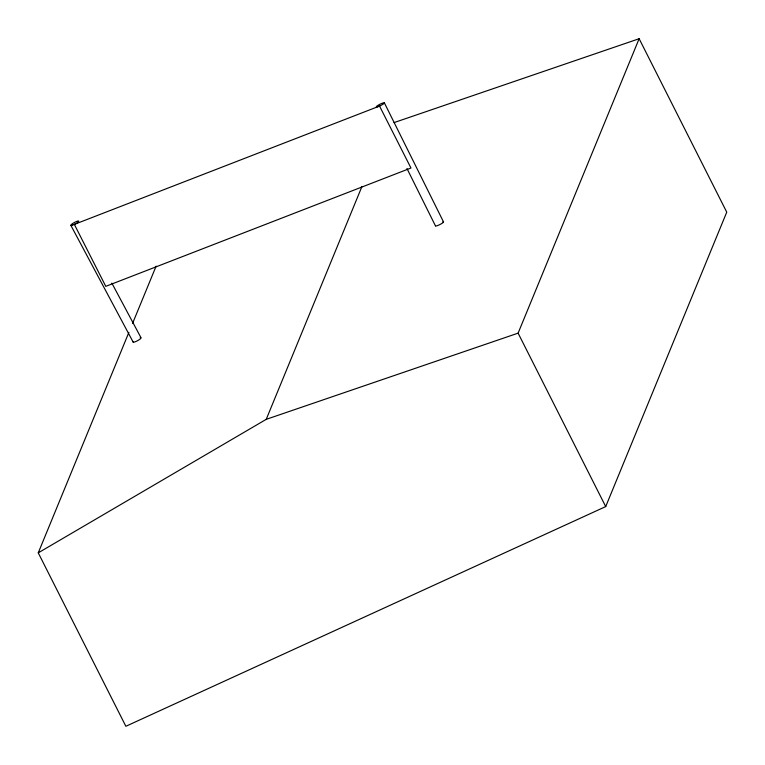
<?xml version="1.0" encoding="UTF-8"?>
<svg xmlns="http://www.w3.org/2000/svg" width="765" height="765" viewBox="0 0 765 765"><rect width="100%" height="100%" fill="white"/><g stroke="black" fill="none" stroke-linecap="round" stroke-linejoin="round"><path stroke-width="1.15" d="M394.042 122.601L639.138 38.719L726.75 212.154L605.708 506.583L125.862 726.281L38.25 552.846L128.893 332.364M132.517 323.538L156.117 266.144M38.25 552.846L266.23 419.344L361.883 186.67M266.23 419.344L518.106 333.148L639.138 38.719M111.853 283.127L141.037 337.814M70.858 225.369L133.167 342.118M518.106 333.148L605.708 506.583M384.384 102.883A4.494 0.727 -26.4 0 1 378.541 106.469A4.494 0.727 -26.4 0 1 378.13 105.254A4.494 0.727 -26.4 0 1 384.384 102.883L443.528 221.946M406.951 168.51L435.476 225.914M442.868 221.86A4.494 0.727 -26.4 0 1 441.262 223.81A4.494 0.727 -26.4 0 1 435.668 226.019M140.808 338.426A4.494 0.842 -28.1 0 1 135.654 341.592A4.494 0.842 -28.1 0 1 133.397 341.506M140.215 337.786A4.494 0.842 -28.1 0 1 140.75 337.728M379.536 106.058L74.348 224.394L105.78 286.349L410.958 168.013L379.536 106.058M72.436 225.187A4.494 0.842 -28.1 0 0 78.757 221.305A4.494 0.842 -28.1 0 0 73.201 223.16A4.494 0.842 -28.1 0 0 72.436 225.187"/></g></svg>
